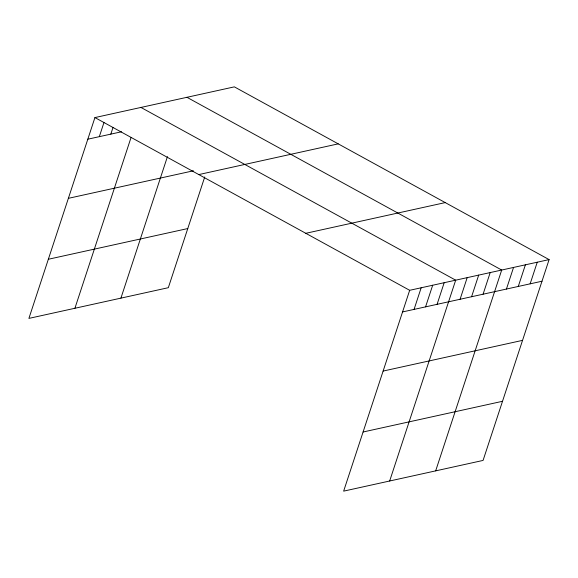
<?xml version="1.0" encoding="UTF-8"?>
<svg xmlns="http://www.w3.org/2000/svg" width="578" height="578" viewBox="0 0 578 578"><rect width="100%" height="100%" fill="white"/><g stroke="black" fill="none" stroke-linecap="round" stroke-linejoin="round"><path stroke-width="0.87" d="M549.1 259.601L409.672 290.308L343.643 491.141L483.071 460.428L549.1 259.601L234.357 86.859L94.929 117.572L28.9 318.399L168.328 287.692L204.742 176.933M99.322 136.661L103.968 122.522M110.824 134.125L113.013 127.478M74.909 308.269L131.011 137.629M120.918 298.132L167.439 156.638M414.065 309.403L421.174 287.779M425.567 306.867L432.684 285.243M437.076 304.331L444.186 282.707M389.659 481.004L455.688 280.178L140.938 107.436M460.081 299.267L467.19 277.642M471.583 296.731L478.692 275.106M483.085 294.202L490.195 272.578M435.668 470.868L501.697 270.042L186.947 97.306M506.436 289.058L513.546 267.433M518.285 286.442L525.395 264.818M530.142 283.834L537.251 262.21M87.82 139.197L121.503 131.777M68.377 198.333L193.413 170.792M198.796 174.578L338.217 143.864M48.342 259.262L187.771 228.556M305.805 233.302L445.233 202.596M402.563 311.932L541.991 281.226M383.12 371.069L522.548 340.363M363.092 431.997L502.513 401.291M94.929 117.572L409.672 290.308"/></g></svg>
